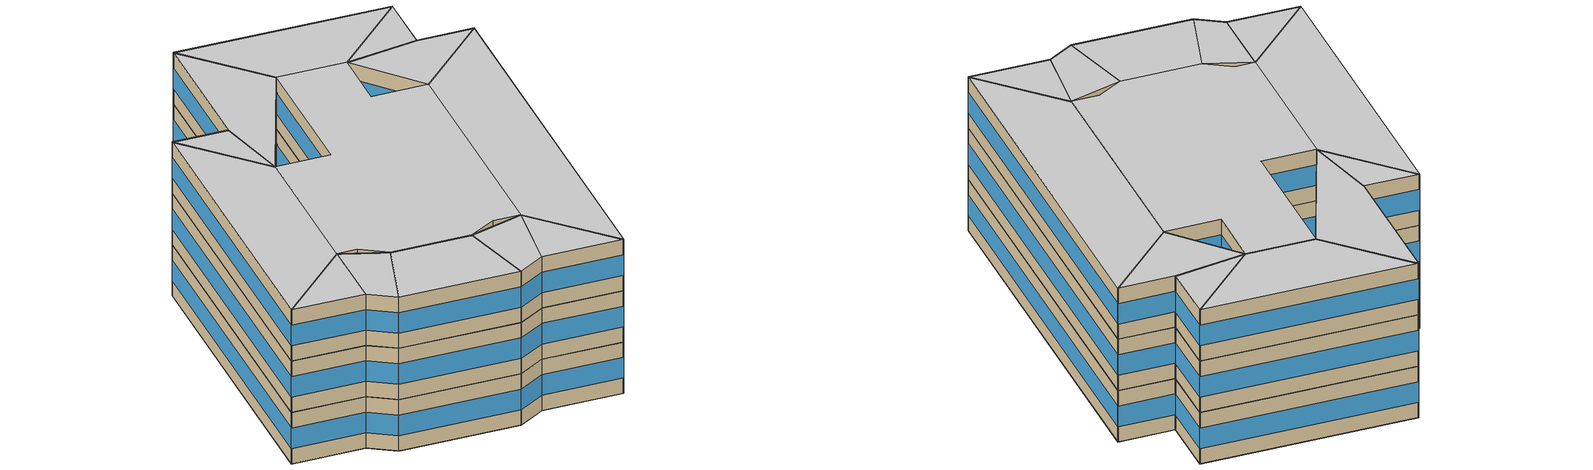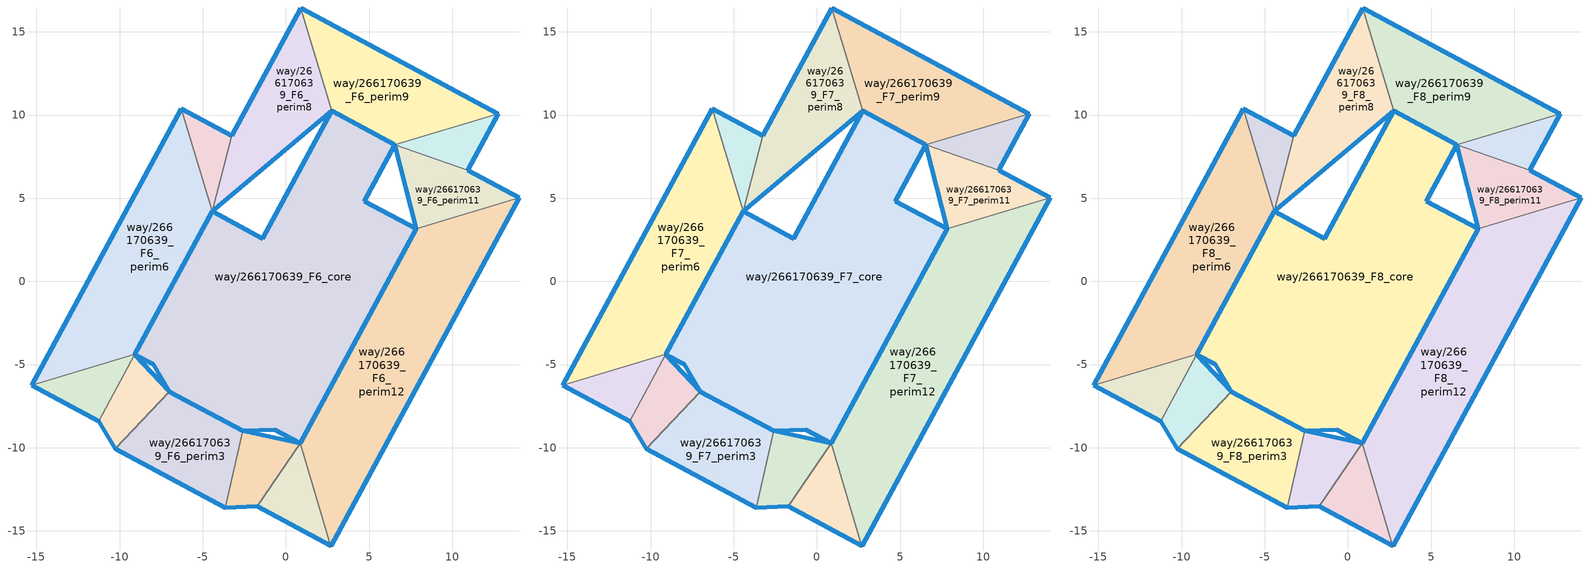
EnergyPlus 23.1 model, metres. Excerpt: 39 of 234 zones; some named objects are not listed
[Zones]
way/266170639_F6_perim1
 floor to way/266170639_F5_perim1 (Floor_Construction): 2.7,-15.91 0.85,-9.73 -1.73,-13.53 z21
 wall outside (Wall_Construction): 2.7,-15.91 -1.73,-13.53 z21:24.5
 wall to way/266170639_F6_perim12 (Wall_Construction): 0.85,-9.73 2.7,-15.91 z21:24.5
 wall to way/266170639_F6_perim2 (Wall_Construction): -1.73,-13.53 0.85,-9.73 z21:24.5
 window (Window_Construction): 2.7,-15.91 -1.73,-13.53 z22.05:23.45
way/266170639_F6_perim2
 floor to way/266170639_F5_perim2 (Floor_Construction): -1.73,-13.53 0.85,-9.73 -2.59,-8.99 -3.66,-13.61 z21
 wall outside (Wall_Construction): -1.73,-13.53 -3.66,-13.61 / -2.59,-8.99 0.85,-9.73 z21:24.5
 wall to way/266170639_F6_perim3 (Wall_Construction): -3.66,-13.61 -2.59,-8.99 z21:24.5
 window (Window_Construction): -1.73,-13.53 -3.65,-13.61 / -2.59,-8.99 0.85,-9.73 z22.05:23.45
way/266170639_F6_perim3
 floor to way/266170639_F5_perim3 (Floor_Construction): -3.66,-13.61 -2.59,-8.99 -7,-6.62 -10.27,-10.05 z21
 wall outside (Wall_Construction): -3.66,-13.61 -10.27,-10.05 / -7,-6.62 -2.59,-8.99 z21:24.5
 wall to way/266170639_F6_perim4 (Wall_Construction): -10.27,-10.05 -7,-6.62 z21:24.5
 window (Window_Construction): -3.66,-13.6 -10.27,-10.05 / -7,-6.62 -2.6,-8.99 z22.05:23.45
way/266170639_F6_perim4
 floor to way/266170639_F5_perim4 (Floor_Construction): -10.27,-10.05 -7,-6.62 -9.09,-4.4 -11.26,-8.42 z21
 wall outside (Wall_Construction): -10.27,-10.05 -11.26,-8.42 / -9.09,-4.4 -7,-6.62 z21:24.5
 wall to way/266170639_F6_perim5 (Wall_Construction): -11.26,-8.42 -9.09,-4.4 z21:24.5
 window (Window_Construction): -10.27,-10.05 -11.25,-8.42 / -9.09,-4.4 -7.01,-6.62 z22.05:23.45
way/266170639_F6_perim5
 floor to way/266170639_F5_perim5 (Floor_Construction): -11.26,-8.42 -9.09,-4.4 -15.29,-6.25 z21
 wall outside (Wall_Construction): -11.26,-8.42 -15.29,-6.25 z21:24.5
 wall to way/266170639_F6_perim6 (Wall_Construction): -15.29,-6.25 -9.09,-4.4 z21:24.5
 window (Window_Construction): -11.26,-8.42 -15.29,-6.25 z22.05:23.45
way/266170639_F6_perim6
 floor to way/266170639_F5_perim6 (Floor_Construction): -9.09,-4.4 -4.43,4.21 -6.28,10.39 -15.29,-6.25 z21
 wall outside (Wall_Construction): -15.29,-6.25 -6.28,10.39 / -4.43,4.21 -9.09,-4.4 z21:24.5
 wall to way/266170639_F6_perim7 (Wall_Construction): -6.28,10.39 -4.43,4.21 z21:24.5
 window (Window_Construction): -15.29,-6.24 -6.29,10.38 / -4.43,4.2 -9.09,-4.39 z22.05:23.45
way/266170639_F6_perim7
 floor to way/266170639_F5_perim7 (Floor_Construction): -4.43,4.21 -3.25,8.76 -6.28,10.39 z21
 wall outside (Wall_Construction): -6.28,10.39 -3.25,8.76 z21:24.5
 wall to way/266170639_F6_perim8 (Wall_Construction): -3.25,8.76 -4.43,4.21 z21:24.5
 window (Window_Construction): -6.28,10.39 -3.25,8.76 z22.05:23.45
way/266170639_F6_perim8
 floor to way/266170639_F5_perim8 (Floor_Construction): 2.75,10.25 0.9,16.43 -3.25,8.76 -4.43,4.21 z21
 wall outside (Wall_Construction): -3.25,8.76 0.9,16.43 / 2.75,10.25 -4.43,4.21 z21:24.5
 wall to way/266170639_F6_perim9 (Wall_Construction): 0.9,16.43 2.75,10.25 z21:24.5
 window (Window_Construction): -3.25,8.76 0.9,16.43 / 2.75,10.25 -4.43,4.21 z22.05:23.45
way/266170639_F6_perim9
 floor to way/266170639_F5_perim9 (Floor_Construction): 12.75,10.07 0.9,16.43 2.75,10.25 6.55,8.21 z21
 wall outside (Wall_Construction): 0.9,16.43 12.75,10.07 / 6.55,8.21 2.75,10.25 z21:24.5
 wall to way/266170639_F6_perim10 (Wall_Construction): 12.75,10.07 6.55,8.21 z21:24.5
 window (Window_Construction): 0.91,16.43 12.75,10.07 / 6.55,8.21 2.75,10.25 z22.05:23.45
way/266170639_F6_perim10
 floor to way/266170639_F5_perim10 (Floor_Construction): 10.92,6.69 12.75,10.07 6.55,8.21 z21
 wall outside (Wall_Construction): 12.75,10.07 10.92,6.69 z21:24.5
 wall to way/266170639_F6_perim11 (Wall_Construction): 10.92,6.69 6.55,8.21 z21:24.5
 window (Window_Construction): 12.75,10.06 10.93,6.69 z22.05:23.45
way/266170639_F6_perim11
 floor to way/266170639_F5_perim11 (Floor_Construction): 14.03,5.03 10.92,6.69 6.55,8.21 7.83,3.16 z21
 wall outside (Wall_Construction): 10.92,6.69 14.03,5.03 / 7.83,3.16 6.55,8.21 z21:24.5
 wall to way/266170639_F6_perim12 (Wall_Construction): 14.03,5.03 7.83,3.16 z21:24.5
 window (Window_Construction): 10.93,6.69 14.03,5.03 / 7.83,3.17 6.55,8.21 z22.05:23.45
way/266170639_F6_perim12
 floor to way/266170639_F5_perim12 (Floor_Construction): 2.7,-15.91 14.03,5.03 7.83,3.16 0.85,-9.73 z21
 wall outside (Wall_Construction): 14.03,5.03 2.7,-15.91 / 0.85,-9.73 7.83,3.16 z21:24.5
 window (Window_Construction): 14.03,5.02 2.71,-15.9 / 0.85,-9.72 7.83,3.16 z22.05:23.45
way/266170639_F6_core
 floor to way/266170639_F5_core (Floor_Construction): 6.55,8.21 4.72,4.83 7.83,3.16 0.85,-9.73 -0.67,-8.91 -2.59,-8.99 -7,-6.62 -7.98,-4.99 -9.09,-4.4 -4.43,4.21 -1.4,2.57 2.75,10.25 z21
 wall outside (Wall_Construction): -9.09,-4.4 -7.98,-4.99 -7,-6.62 -2.59,-8.99 -0.67,-8.91 0.85,-9.73 7.83,3.16 4.72,4.83 6.55,8.21 2.75,10.25 -1.4,2.57 -4.43,4.21 -9.09,-4.4 z21:24.5
 window (Window_Construction): -9.09,-4.4 -7.99,-4.99 / -7.98,-4.99 -7.01,-6.62 / -2.59,-8.99 -0.67,-8.91 / -0.67,-8.91 0.85,-9.73 / 7.83,3.17 4.72,4.83 / 4.72,4.83 6.55,8.21 / -1.4,2.58 -4.43,4.21 / -7,-6.62 -2.6,-8.99 / -4.43,4.2 -9.09,-4.39 / 6.55,8.21 2.75,10.25 / 2.75,10.25 -1.39,2.58 / 0.85,-9.72 7.83,3.16 z22.05:23.45
way/266170639_F7_perim1
 floor to way/266170639_F6_perim1 (Floor_Construction): 2.7,-15.91 0.85,-9.73 -1.73,-13.53 z24.5
 wall outside (Wall_Construction): 2.7,-15.91 -1.73,-13.53 z24.5:28
 wall to way/266170639_F7_perim12 (Wall_Construction): 0.85,-9.73 2.7,-15.91 z24.5:28
 wall to way/266170639_F7_perim2 (Wall_Construction): -1.73,-13.53 0.85,-9.73 z24.5:28
 window (Window_Construction): 2.7,-15.91 -1.73,-13.53 z25.55:26.95
way/266170639_F7_perim2
 floor to way/266170639_F6_perim2 (Floor_Construction): -1.73,-13.53 0.85,-9.73 -2.59,-8.99 -3.66,-13.61 z24.5
 wall outside (Wall_Construction): -1.73,-13.53 -3.66,-13.61 / -2.59,-8.99 0.85,-9.73 z24.5:28
 wall to way/266170639_F7_perim3 (Wall_Construction): -3.66,-13.61 -2.59,-8.99 z24.5:28
 window (Window_Construction): -1.73,-13.53 -3.65,-13.61 / -2.59,-8.99 0.85,-9.73 z25.55:26.95
way/266170639_F7_perim3
 floor to way/266170639_F6_perim3 (Floor_Construction): -3.66,-13.61 -2.59,-8.99 -7,-6.62 -10.27,-10.05 z24.5
 wall outside (Wall_Construction): -3.66,-13.61 -10.27,-10.05 / -7,-6.62 -2.59,-8.99 z24.5:28
 wall to way/266170639_F7_perim4 (Wall_Construction): -10.27,-10.05 -7,-6.62 z24.5:28
 window (Window_Construction): -3.66,-13.6 -10.27,-10.05 / -7,-6.62 -2.6,-8.99 z25.55:26.95
way/266170639_F7_perim4
 floor to way/266170639_F6_perim4 (Floor_Construction): -10.27,-10.05 -7,-6.62 -9.09,-4.4 -11.26,-8.42 z24.5
 wall outside (Wall_Construction): -10.27,-10.05 -11.26,-8.42 / -9.09,-4.4 -7,-6.62 z24.5:28
 wall to way/266170639_F7_perim5 (Wall_Construction): -11.26,-8.42 -9.09,-4.4 z24.5:28
 window (Window_Construction): -10.27,-10.05 -11.25,-8.42 / -9.09,-4.4 -7.01,-6.62 z25.55:26.95
way/266170639_F7_perim5
 floor to way/266170639_F6_perim5 (Floor_Construction): -11.26,-8.42 -9.09,-4.4 -15.29,-6.25 z24.5
 wall outside (Wall_Construction): -11.26,-8.42 -15.29,-6.25 z24.5:28
 wall to way/266170639_F7_perim6 (Wall_Construction): -15.29,-6.25 -9.09,-4.4 z24.5:28
 window (Window_Construction): -11.26,-8.42 -15.29,-6.25 z25.55:26.95
way/266170639_F7_perim6
 floor to way/266170639_F6_perim6 (Floor_Construction): -9.09,-4.4 -4.43,4.21 -6.28,10.39 -15.29,-6.25 z24.5
 wall outside (Wall_Construction): -15.29,-6.25 -6.28,10.39 / -4.43,4.21 -9.09,-4.4 z24.5:28
 wall to way/266170639_F7_perim7 (Wall_Construction): -6.28,10.39 -4.43,4.21 z24.5:28
 window (Window_Construction): -15.29,-6.24 -6.29,10.38 / -4.43,4.2 -9.09,-4.39 z25.55:26.95
way/266170639_F7_perim7
 floor to way/266170639_F6_perim7 (Floor_Construction): -4.43,4.21 -3.25,8.76 -6.28,10.39 z24.5
 wall outside (Wall_Construction): -6.28,10.39 -3.25,8.76 z24.5:28
 wall to way/266170639_F7_perim8 (Wall_Construction): -3.25,8.76 -4.43,4.21 z24.5:28
 window (Window_Construction): -6.28,10.39 -3.25,8.76 z25.55:26.95
way/266170639_F7_perim8
 floor to way/266170639_F6_perim8 (Floor_Construction): 2.75,10.25 0.9,16.43 -3.25,8.76 -4.43,4.21 z24.5
 wall outside (Wall_Construction): -3.25,8.76 0.9,16.43 / 2.75,10.25 -4.43,4.21 z24.5:28
 wall to way/266170639_F7_perim9 (Wall_Construction): 0.9,16.43 2.75,10.25 z24.5:28
 window (Window_Construction): -3.25,8.76 0.9,16.43 / 2.75,10.25 -4.43,4.21 z25.55:26.95
way/266170639_F7_perim9
 floor to way/266170639_F6_perim9 (Floor_Construction): 12.75,10.07 0.9,16.43 2.75,10.25 6.55,8.21 z24.5
 wall outside (Wall_Construction): 0.9,16.43 12.75,10.07 / 6.55,8.21 2.75,10.25 z24.5:28
 wall to way/266170639_F7_perim10 (Wall_Construction): 12.75,10.07 6.55,8.21 z24.5:28
 window (Window_Construction): 0.91,16.43 12.75,10.07 / 6.55,8.21 2.75,10.25 z25.55:26.95
way/266170639_F7_perim10
 floor to way/266170639_F6_perim10 (Floor_Construction): 10.92,6.69 12.75,10.07 6.55,8.21 z24.5
 wall outside (Wall_Construction): 12.75,10.07 10.92,6.69 z24.5:28
 wall to way/266170639_F7_perim11 (Wall_Construction): 10.92,6.69 6.55,8.21 z24.5:28
 window (Window_Construction): 12.75,10.06 10.93,6.69 z25.55:26.95
way/266170639_F7_perim11
 floor to way/266170639_F6_perim11 (Floor_Construction): 14.03,5.03 10.92,6.69 6.55,8.21 7.83,3.16 z24.5
 wall outside (Wall_Construction): 10.92,6.69 14.03,5.03 / 7.83,3.16 6.55,8.21 z24.5:28
 wall to way/266170639_F7_perim12 (Wall_Construction): 14.03,5.03 7.83,3.16 z24.5:28
 window (Window_Construction): 10.93,6.69 14.03,5.03 / 7.83,3.17 6.55,8.21 z25.55:26.95
way/266170639_F7_perim12
 floor to way/266170639_F6_perim12 (Floor_Construction): 2.7,-15.91 14.03,5.03 7.83,3.16 0.85,-9.73 z24.5
 wall outside (Wall_Construction): 14.03,5.03 2.7,-15.91 / 0.85,-9.73 7.83,3.16 z24.5:28
 window (Window_Construction): 14.03,5.02 2.71,-15.9 / 0.85,-9.72 7.83,3.16 z25.55:26.95
way/266170639_F7_core
 floor to way/266170639_F6_core (Floor_Construction): 6.55,8.21 4.72,4.83 7.83,3.16 0.85,-9.73 -0.67,-8.91 -2.59,-8.99 -7,-6.62 -7.98,-4.99 -9.09,-4.4 -4.43,4.21 -1.4,2.57 2.75,10.25 z24.5
 wall outside (Wall_Construction): -9.09,-4.4 -7.98,-4.99 -7,-6.62 -2.59,-8.99 -0.67,-8.91 0.85,-9.73 7.83,3.16 4.72,4.83 6.55,8.21 2.75,10.25 -1.4,2.57 -4.43,4.21 -9.09,-4.4 z24.5:28
 window (Window_Construction): -9.09,-4.4 -7.99,-4.99 / -7.98,-4.99 -7.01,-6.62 / -2.59,-8.99 -0.67,-8.91 / -0.67,-8.91 0.85,-9.73 / 7.83,3.17 4.72,4.83 / 4.72,4.83 6.55,8.21 / -1.4,2.58 -4.43,4.21 / -7,-6.62 -2.6,-8.99 / -4.43,4.2 -9.09,-4.39 / 6.55,8.21 2.75,10.25 / 2.75,10.25 -1.39,2.58 / 0.85,-9.72 7.83,3.16 z25.55:26.95
way/266170639_F8_perim1
 floor to way/266170639_F7_perim1 (Floor_Construction): 2.7,-15.91 0.85,-9.73 -1.73,-13.53 z28
 wall outside (Wall_Construction): 2.7,-15.91 -1.73,-13.53 z28:31.5
 wall to way/266170639_F8_perim12 (Wall_Construction): 0.85,-9.73 2.7,-15.91 z28:31.5
 wall to way/266170639_F8_perim2 (Wall_Construction): -1.73,-13.53 0.85,-9.73 z28:31.5
 window (Window_Construction): 2.7,-15.91 -1.73,-13.53 z29.05:30.45
 ceiling to way/266170639_F9_perim1 (Floor_Construction): 0.85,-9.73 2.7,-15.91 -1.73,-13.53 z31.5
way/266170639_F8_perim2
 floor to way/266170639_F7_perim2 (Floor_Construction): -1.73,-13.53 0.85,-9.73 -2.59,-8.99 -3.66,-13.61 z28
 wall outside (Wall_Construction): -1.73,-13.53 -3.66,-13.61 / -2.59,-8.99 0.85,-9.73 z28:31.5
 wall to way/266170639_F8_perim3 (Wall_Construction): -3.66,-13.61 -2.59,-8.99 z28:31.5
 window (Window_Construction): -1.73,-13.53 -3.65,-13.61 / -2.59,-8.99 0.85,-9.73 z29.05:30.45
 ceiling to way/266170639_F9_perim2 (Floor_Construction): 0.85,-9.73 -1.73,-13.53 -3.66,-13.61 -2.59,-8.99 z31.5
way/266170639_F8_perim3
 floor to way/266170639_F7_perim3 (Floor_Construction): -3.66,-13.61 -2.59,-8.99 -7,-6.62 -10.27,-10.05 z28
 wall outside (Wall_Construction): -3.66,-13.61 -10.27,-10.05 / -7,-6.62 -2.59,-8.99 z28:31.5
 wall to way/266170639_F8_perim4 (Wall_Construction): -10.27,-10.05 -7,-6.62 z28:31.5
 window (Window_Construction): -3.66,-13.6 -10.27,-10.05 / -7,-6.62 -2.6,-8.99 z29.05:30.45
 ceiling to way/266170639_F9_perim3 (Floor_Construction): -2.59,-8.99 -3.66,-13.61 -10.27,-10.05 -7,-6.62 z31.5
way/266170639_F8_perim4
 floor to way/266170639_F7_perim4 (Floor_Construction): -10.27,-10.05 -7,-6.62 -9.09,-4.4 -11.26,-8.42 z28
 wall outside (Wall_Construction): -10.27,-10.05 -11.26,-8.42 / -9.09,-4.4 -7,-6.62 z28:31.5
 wall to way/266170639_F8_perim5 (Wall_Construction): -11.26,-8.42 -9.09,-4.4 z28:31.5
 window (Window_Construction): -10.27,-10.05 -11.25,-8.42 / -9.09,-4.4 -7.01,-6.62 z29.05:30.45
 ceiling to way/266170639_F9_perim4 (Floor_Construction): -9.09,-4.4 -7,-6.62 -10.27,-10.05 -11.26,-8.42 z31.5
way/266170639_F8_perim5
 floor to way/266170639_F7_perim5 (Floor_Construction): -11.26,-8.42 -9.09,-4.4 -15.29,-6.25 z28
 wall outside (Wall_Construction): -11.26,-8.42 -15.29,-6.25 z28:31.5
 wall to way/266170639_F8_perim6 (Wall_Construction): -15.29,-6.25 -9.09,-4.4 z28:31.5
 window (Window_Construction): -11.26,-8.42 -15.29,-6.25 z29.05:30.45
 ceiling to way/266170639_F9_perim5 (Floor_Construction): -9.09,-4.4 -11.26,-8.42 -15.29,-6.25 z31.5
way/266170639_F8_perim6
 floor to way/266170639_F7_perim6 (Floor_Construction): -9.09,-4.4 -4.43,4.21 -6.28,10.39 -15.29,-6.25 z28
 wall outside (Wall_Construction): -15.29,-6.25 -6.28,10.39 / -4.43,4.21 -9.09,-4.4 z28:31.5
 wall to way/266170639_F8_perim7 (Wall_Construction): -6.28,10.39 -4.43,4.21 z28:31.5
 window (Window_Construction): -15.29,-6.24 -6.29,10.38 / -4.43,4.2 -9.09,-4.39 z29.05:30.45
 ceiling to way/266170639_F9_perim6 (Floor_Construction): -6.28,10.39 -4.43,4.21 -9.09,-4.4 -15.29,-6.25 z31.5
way/266170639_F8_perim7
 floor to way/266170639_F7_perim7 (Floor_Construction): -4.43,4.21 -3.25,8.76 -6.28,10.39 z28
 wall outside (Wall_Construction): -6.28,10.39 -3.25,8.76 z28:31.5
 wall to way/266170639_F8_perim8 (Wall_Construction): -3.25,8.76 -4.43,4.21 z28:31.5
 window (Window_Construction): -6.28,10.39 -3.25,8.76 z29.05:30.45
 ceiling to way/266170639_F9_perim7 (Floor_Construction): -3.25,8.76 -4.43,4.21 -6.28,10.39 z31.5
way/266170639_F8_perim8
 floor to way/266170639_F7_perim8 (Floor_Construction): 2.75,10.25 0.9,16.43 -3.25,8.76 -4.43,4.21 z28
 wall outside (Wall_Construction): -3.25,8.76 0.9,16.43 / 2.75,10.25 -4.43,4.21 z28:31.5
 wall to way/266170639_F8_perim9 (Wall_Construction): 0.9,16.43 2.75,10.25 z28:31.5
 window (Window_Construction): -3.25,8.76 0.9,16.43 / 2.75,10.25 -4.43,4.21 z29.05:30.45
 ceiling to way/266170639_F9_perim8 (Floor_Construction): 0.9,16.43 2.75,10.25 -4.43,4.21 -3.25,8.76 z31.5
way/266170639_F8_perim9
 floor to way/266170639_F7_perim9 (Floor_Construction): 12.75,10.07 0.9,16.43 2.75,10.25 6.55,8.21 z28
 wall outside (Wall_Construction): 0.9,16.43 12.75,10.07 / 6.55,8.21 2.75,10.25 z28:31.5
 wall to way/266170639_F8_perim10 (Wall_Construction): 12.75,10.07 6.55,8.21 z28:31.5
 window (Window_Construction): 0.91,16.43 12.75,10.07 / 6.55,8.21 2.75,10.25 z29.05:30.45
 ceiling to way/266170639_F9_perim9 (Floor_Construction): 12.75,10.07 6.55,8.21 2.75,10.25 0.9,16.43 z31.5
way/266170639_F8_perim10
 floor to way/266170639_F7_perim10 (Floor_Construction): 10.92,6.69 12.75,10.07 6.55,8.21 z28
 wall outside (Wall_Construction): 12.75,10.07 10.92,6.69 z28:31.5
 wall to way/266170639_F8_perim11 (Wall_Construction): 10.92,6.69 6.55,8.21 z28:31.5
 window (Window_Construction): 12.75,10.06 10.93,6.69 z29.05:30.45
 ceiling to way/266170639_F9_perim10 (Floor_Construction): 12.75,10.07 10.92,6.69 6.55,8.21 z31.5
way/266170639_F8_perim11
 floor to way/266170639_F7_perim11 (Floor_Construction): 14.03,5.03 10.92,6.69 6.55,8.21 7.83,3.16 z28
 wall outside (Wall_Construction): 10.92,6.69 14.03,5.03 / 7.83,3.16 6.55,8.21 z28:31.5
 wall to way/266170639_F8_perim12 (Wall_Construction): 14.03,5.03 7.83,3.16 z28:31.5
 window (Window_Construction): 10.93,6.69 14.03,5.03 / 7.83,3.17 6.55,8.21 z29.05:30.45
 ceiling to way/266170639_F9_perim11 (Floor_Construction): 14.03,5.03 7.83,3.16 6.55,8.21 10.92,6.69 z31.5
way/266170639_F8_perim12
 floor to way/266170639_F7_perim12 (Floor_Construction): 2.7,-15.91 14.03,5.03 7.83,3.16 0.85,-9.73 z28
 wall outside (Wall_Construction): 14.03,5.03 2.7,-15.91 / 0.85,-9.73 7.83,3.16 z28:31.5
 window (Window_Construction): 14.03,5.02 2.71,-15.9 / 0.85,-9.72 7.83,3.16 z29.05:30.45
 ceiling to way/266170639_F9_perim12 (Floor_Construction): 14.03,5.03 2.7,-15.91 0.85,-9.73 7.83,3.16 z31.5
way/266170639_F8_core
 floor to way/266170639_F7_core (Floor_Construction): 6.55,8.21 4.72,4.83 7.83,3.16 0.85,-9.73 -0.67,-8.91 -2.59,-8.99 -7,-6.62 -7.98,-4.99 -9.09,-4.4 -4.43,4.21 -1.4,2.57 2.75,10.25 z28
 wall outside (Wall_Construction): -9.09,-4.4 -7.98,-4.99 -7,-6.62 -2.59,-8.99 -0.67,-8.91 0.85,-9.73 7.83,3.16 4.72,4.83 6.55,8.21 2.75,10.25 -1.4,2.57 -4.43,4.21 -9.09,-4.4 z28:31.5
 window (Window_Construction): -9.09,-4.4 -7.99,-4.99 / -7.98,-4.99 -7.01,-6.62 / -2.59,-8.99 -0.67,-8.91 / -0.67,-8.91 0.85,-9.73 / 7.83,3.17 4.72,4.83 / 4.72,4.83 6.55,8.21 / -1.4,2.58 -4.43,4.21 / -7,-6.62 -2.6,-8.99 / -4.43,4.2 -9.09,-4.39 / 6.55,8.21 2.75,10.25 / 2.75,10.25 -1.39,2.58 / 0.85,-9.72 7.83,3.16 z29.05:30.45
 ceiling to way/266170639_F9_core (Floor_Construction): 0.85,-9.73 7.83,3.16 4.72,4.83 6.55,8.21 2.75,10.25 -1.4,2.57 -4.43,4.21 -9.09,-4.4 -7.98,-4.99 -7,-6.62 -2.59,-8.99 -0.67,-8.91 z31.5
[Building]
OpenUBEM_Building: North Axis=0; Terrain=City; Solar Distribution=FullExterior
[Site:Location]
New.York-Central.Park.Obs-Belvedere.Castle: Latitude=40.77889; Longitude=-73.9692; Time Zone=-5; Elevation=48
[SizingPeriod:WeatherFileDays]
AnnualSizingPeriod: Begin Month=1; Begin Day of Month=1; End Month=12; End Day of Month=31; Day of Week for Start Day=Monday; Use Weather File Daylight Saving Period=No; Use Weather File Rain and Snow Indicators=No
[SITE:WATERMAINSTEMPERATURE]
Calculation Method=CorrelationFromWeatherFile
[MATERIAL:NOMASS] Roughness=MediumRough; Thermal Absorptance=0.9; Solar Absorptance=0.7; Visible Absorptance=0.7
Name | Thermal Resistance
Wall_Assembly | 1.73913
Floor_Assembly | 1.94932
[WINDOWMATERIAL:SIMPLEGLAZINGSYSTEM]
Window_Material: UFactor=3.236; Solar Heat Gain Coefficient=0.36; Visible Transmittance=0.6
[CONSTRUCTION]
Wall_Construction: Wall_Assembly
Floor_Construction: Floor_Assembly
Window_Construction: Window_Material
[ZONE] Type=1; Multiplier=1; Ceiling Height=autocalculate; Volume=autocalculate; Floor Area=autocalculate; Part of Total Floor Area=Yes
way/266170639_F6_perim1; way/266170639_F7_perim1; way/266170639_F8_perim1; way/266170639_F6_perim2; way/266170639_F7_perim2; way/266170639_F8_perim2; way/266170639_F6_perim3; way/266170639_F7_perim3; way/266170639_F8_perim3; way/266170639_F6_perim4; way/266170639_F7_perim4; way/266170639_F8_perim4; way/266170639_F6_perim5; way/266170639_F7_perim5; way/266170639_F8_perim5; way/266170639_F6_perim6; way/266170639_F7_perim6; way/266170639_F8_perim6; way/266170639_F6_perim7; way/266170639_F7_perim7; way/266170639_F8_perim7; way/266170639_F6_perim8; way/266170639_F7_perim8; way/266170639_F8_perim8; way/266170639_F6_perim9; way/266170639_F7_perim9; way/266170639_F8_perim9; way/266170639_F6_perim10; way/266170639_F7_perim10; way/266170639_F8_perim10; way/266170639_F6_perim11; way/266170639_F7_perim11; way/266170639_F8_perim11; way/266170639_F6_perim12; way/266170639_F7_perim12; way/266170639_F8_perim12; way/266170639_F6_core; way/266170639_F7_core; way/266170639_F8_core
[PEOPLE] Number of People Schedule=Occupancy_Schedule_MediumOffice; Number of People Calculation Method=People/Area; People per Floor Area=0.0538213; Fraction Radiant=0.3; Sensible Heat Fraction=autocalculate; Activity Level Schedule=Activity_Level; Carbon Dioxide Generation Rate=3.82e-08; Enable ASHRAE 55 Comfort Warnings=No; Mean Radiant Temperature Calculation Type=ZoneAveraged; Clothing Insulation Calculation Method=ClothingInsulationSchedule; Cold Stress Temperature Threshold=15.56; Heat Stress Temperature Threshold=30
Name | Zone or ZoneList or Space or SpaceList
People_way/266170639_F6_core | way/266170639_F6_core
People_way/266170639_F7_core | way/266170639_F7_core
People_way/266170639_F8_core | way/266170639_F8_core
People_way/266170639_F6_perim1 | way/266170639_F6_perim1
People_way/266170639_F7_perim1 | way/266170639_F7_perim1
People_way/266170639_F8_perim1 | way/266170639_F8_perim1
People_way/266170639_F6_perim2 | way/266170639_F6_perim2
People_way/266170639_F7_perim2 | way/266170639_F7_perim2
People_way/266170639_F8_perim2 | way/266170639_F8_perim2
People_way/266170639_F6_perim3 | way/266170639_F6_perim3
People_way/266170639_F7_perim3 | way/266170639_F7_perim3
People_way/266170639_F8_perim3 | way/266170639_F8_perim3
People_way/266170639_F6_perim4 | way/266170639_F6_perim4
People_way/266170639_F7_perim4 | way/266170639_F7_perim4
People_way/266170639_F8_perim4 | way/266170639_F8_perim4
People_way/266170639_F6_perim5 | way/266170639_F6_perim5
People_way/266170639_F7_perim5 | way/266170639_F7_perim5
People_way/266170639_F8_perim5 | way/266170639_F8_perim5
People_way/266170639_F6_perim6 | way/266170639_F6_perim6
People_way/266170639_F7_perim6 | way/266170639_F7_perim6
People_way/266170639_F8_perim6 | way/266170639_F8_perim6
People_way/266170639_F6_perim7 | way/266170639_F6_perim7
People_way/266170639_F7_perim7 | way/266170639_F7_perim7
People_way/266170639_F8_perim7 | way/266170639_F8_perim7
People_way/266170639_F6_perim8 | way/266170639_F6_perim8
People_way/266170639_F7_perim8 | way/266170639_F7_perim8
People_way/266170639_F8_perim8 | way/266170639_F8_perim8
People_way/266170639_F6_perim9 | way/266170639_F6_perim9
People_way/266170639_F7_perim9 | way/266170639_F7_perim9
People_way/266170639_F8_perim9 | way/266170639_F8_perim9
People_way/266170639_F6_perim10 | way/266170639_F6_perim10
People_way/266170639_F7_perim10 | way/266170639_F7_perim10
People_way/266170639_F8_perim10 | way/266170639_F8_perim10
People_way/266170639_F6_perim11 | way/266170639_F6_perim11
People_way/266170639_F7_perim11 | way/266170639_F7_perim11
People_way/266170639_F8_perim11 | way/266170639_F8_perim11
People_way/266170639_F6_perim12 | way/266170639_F6_perim12
People_way/266170639_F7_perim12 | way/266170639_F7_perim12
People_way/266170639_F8_perim12 | way/266170639_F8_perim12
[LIGHTS] Schedule=Lighting_Schedule_MediumOffice; Design Level Calculation Method=Watts/Area; Watts per Zone Floor Area=10.76; Return Air Fraction=0; Fraction Radiant=0.42; Fraction Visible=0; Fraction Replaceable=1; EndUse Subcategory=General; Return Air Fraction Calculated from Plenum Temperature=No; Return Air Fraction Function of Plenum Temperature Coefficient 1=0; Return Air Fraction Function of Plenum Temperature Coefficient 2=0
Name | Zone or ZoneList or Space or SpaceList
Lights_way/266170639_F6_core | way/266170639_F6_core
Lights_way/266170639_F7_core | way/266170639_F7_core
Lights_way/266170639_F8_core | way/266170639_F8_core
Lights_way/266170639_F6_perim1 | way/266170639_F6_perim1
Lights_way/266170639_F7_perim1 | way/266170639_F7_perim1
Lights_way/266170639_F8_perim1 | way/266170639_F8_perim1
Lights_way/266170639_F6_perim2 | way/266170639_F6_perim2
Lights_way/266170639_F7_perim2 | way/266170639_F7_perim2
Lights_way/266170639_F8_perim2 | way/266170639_F8_perim2
Lights_way/266170639_F6_perim3 | way/266170639_F6_perim3
Lights_way/266170639_F7_perim3 | way/266170639_F7_perim3
Lights_way/266170639_F8_perim3 | way/266170639_F8_perim3
Lights_way/266170639_F6_perim4 | way/266170639_F6_perim4
Lights_way/266170639_F7_perim4 | way/266170639_F7_perim4
Lights_way/266170639_F8_perim4 | way/266170639_F8_perim4
Lights_way/266170639_F6_perim5 | way/266170639_F6_perim5
Lights_way/266170639_F7_perim5 | way/266170639_F7_perim5
Lights_way/266170639_F8_perim5 | way/266170639_F8_perim5
Lights_way/266170639_F6_perim6 | way/266170639_F6_perim6
Lights_way/266170639_F7_perim6 | way/266170639_F7_perim6
Lights_way/266170639_F8_perim6 | way/266170639_F8_perim6
Lights_way/266170639_F6_perim7 | way/266170639_F6_perim7
Lights_way/266170639_F7_perim7 | way/266170639_F7_perim7
Lights_way/266170639_F8_perim7 | way/266170639_F8_perim7
Lights_way/266170639_F6_perim8 | way/266170639_F6_perim8
Lights_way/266170639_F7_perim8 | way/266170639_F7_perim8
Lights_way/266170639_F8_perim8 | way/266170639_F8_perim8
Lights_way/266170639_F6_perim9 | way/266170639_F6_perim9
Lights_way/266170639_F7_perim9 | way/266170639_F7_perim9
Lights_way/266170639_F8_perim9 | way/266170639_F8_perim9
Lights_way/266170639_F6_perim10 | way/266170639_F6_perim10
Lights_way/266170639_F7_perim10 | way/266170639_F7_perim10
Lights_way/266170639_F8_perim10 | way/266170639_F8_perim10
Lights_way/266170639_F6_perim11 | way/266170639_F6_perim11
Lights_way/266170639_F7_perim11 | way/266170639_F7_perim11
Lights_way/266170639_F8_perim11 | way/266170639_F8_perim11
Lights_way/266170639_F6_perim12 | way/266170639_F6_perim12
Lights_way/266170639_F7_perim12 | way/266170639_F7_perim12
Lights_way/266170639_F8_perim12 | way/266170639_F8_perim12
[ELECTRICEQUIPMENT] Schedule=Equipment_Schedule_MediumOffice; Design Level Calculation Method=Watts/Area; Watts per Zone Floor Area=10.76; Fraction Latent=0; Fraction Radiant=0.5; Fraction Lost=0; EndUse Subcategory=General
Name | Zone or ZoneList or Space or SpaceList
Equipment_way/266170639_F6_core | way/266170639_F6_core
Equipment_way/266170639_F7_core | way/266170639_F7_core
Equipment_way/266170639_F8_core | way/266170639_F8_core
Equipment_way/266170639_F6_perim1 | way/266170639_F6_perim1
Equipment_way/266170639_F7_perim1 | way/266170639_F7_perim1
Equipment_way/266170639_F8_perim1 | way/266170639_F8_perim1
Equipment_way/266170639_F6_perim2 | way/266170639_F6_perim2
Equipment_way/266170639_F7_perim2 | way/266170639_F7_perim2
Equipment_way/266170639_F8_perim2 | way/266170639_F8_perim2
Equipment_way/266170639_F6_perim3 | way/266170639_F6_perim3
Equipment_way/266170639_F7_perim3 | way/266170639_F7_perim3
Equipment_way/266170639_F8_perim3 | way/266170639_F8_perim3
Equipment_way/266170639_F6_perim4 | way/266170639_F6_perim4
Equipment_way/266170639_F7_perim4 | way/266170639_F7_perim4
Equipment_way/266170639_F8_perim4 | way/266170639_F8_perim4
Equipment_way/266170639_F6_perim5 | way/266170639_F6_perim5
Equipment_way/266170639_F7_perim5 | way/266170639_F7_perim5
Equipment_way/266170639_F8_perim5 | way/266170639_F8_perim5
Equipment_way/266170639_F6_perim6 | way/266170639_F6_perim6
Equipment_way/266170639_F7_perim6 | way/266170639_F7_perim6
Equipment_way/266170639_F8_perim6 | way/266170639_F8_perim6
Equipment_way/266170639_F6_perim7 | way/266170639_F6_perim7
Equipment_way/266170639_F7_perim7 | way/266170639_F7_perim7
Equipment_way/266170639_F8_perim7 | way/266170639_F8_perim7
Equipment_way/266170639_F6_perim8 | way/266170639_F6_perim8
Equipment_way/266170639_F7_perim8 | way/266170639_F7_perim8
Equipment_way/266170639_F8_perim8 | way/266170639_F8_perim8
Equipment_way/266170639_F6_perim9 | way/266170639_F6_perim9
Equipment_way/266170639_F7_perim9 | way/266170639_F7_perim9
Equipment_way/266170639_F8_perim9 | way/266170639_F8_perim9
Equipment_way/266170639_F6_perim10 | way/266170639_F6_perim10
Equipment_way/266170639_F7_perim10 | way/266170639_F7_perim10
Equipment_way/266170639_F8_perim10 | way/266170639_F8_perim10
Equipment_way/266170639_F6_perim11 | way/266170639_F6_perim11
Equipment_way/266170639_F7_perim11 | way/266170639_F7_perim11
Equipment_way/266170639_F8_perim11 | way/266170639_F8_perim11
Equipment_way/266170639_F6_perim12 | way/266170639_F6_perim12
Equipment_way/266170639_F7_perim12 | way/266170639_F7_perim12
Equipment_way/266170639_F8_perim12 | way/266170639_F8_perim12
[ZONEINFILTRATION:DESIGNFLOWRATE] Schedule=Infiltration_Schedule_MediumOffice; Design Flow Rate Calculation Method=Flow/ExteriorWallArea; Flow Rate per Exterior Surface Area=0.000285; Constant Term Coefficient=1; Temperature Term Coefficient=0; Velocity Term Coefficient=0; Velocity Squared Term Coefficient=0
Name | Zone or ZoneList or Space or SpaceList
Infiltration_way/266170639_F6_core | way/266170639_F6_core
Infiltration_way/266170639_F7_core | way/266170639_F7_core
Infiltration_way/266170639_F8_core | way/266170639_F8_core
Infiltration_way/266170639_F6_perim1 | way/266170639_F6_perim1
Infiltration_way/266170639_F7_perim1 | way/266170639_F7_perim1
Infiltration_way/266170639_F8_perim1 | way/266170639_F8_perim1
Infiltration_way/266170639_F6_perim2 | way/266170639_F6_perim2
Infiltration_way/266170639_F7_perim2 | way/266170639_F7_perim2
Infiltration_way/266170639_F8_perim2 | way/266170639_F8_perim2
Infiltration_way/266170639_F6_perim3 | way/266170639_F6_perim3
Infiltration_way/266170639_F7_perim3 | way/266170639_F7_perim3
Infiltration_way/266170639_F8_perim3 | way/266170639_F8_perim3
Infiltration_way/266170639_F6_perim4 | way/266170639_F6_perim4
Infiltration_way/266170639_F7_perim4 | way/266170639_F7_perim4
Infiltration_way/266170639_F8_perim4 | way/266170639_F8_perim4
Infiltration_way/266170639_F6_perim5 | way/266170639_F6_perim5
Infiltration_way/266170639_F7_perim5 | way/266170639_F7_perim5
Infiltration_way/266170639_F8_perim5 | way/266170639_F8_perim5
Infiltration_way/266170639_F6_perim6 | way/266170639_F6_perim6
Infiltration_way/266170639_F7_perim6 | way/266170639_F7_perim6
Infiltration_way/266170639_F8_perim6 | way/266170639_F8_perim6
Infiltration_way/266170639_F6_perim7 | way/266170639_F6_perim7
Infiltration_way/266170639_F7_perim7 | way/266170639_F7_perim7
Infiltration_way/266170639_F8_perim7 | way/266170639_F8_perim7
Infiltration_way/266170639_F6_perim8 | way/266170639_F6_perim8
Infiltration_way/266170639_F7_perim8 | way/266170639_F7_perim8
Infiltration_way/266170639_F8_perim8 | way/266170639_F8_perim8
Infiltration_way/266170639_F6_perim9 | way/266170639_F6_perim9
Infiltration_way/266170639_F7_perim9 | way/266170639_F7_perim9
Infiltration_way/266170639_F8_perim9 | way/266170639_F8_perim9
Infiltration_way/266170639_F6_perim10 | way/266170639_F6_perim10
Infiltration_way/266170639_F7_perim10 | way/266170639_F7_perim10
Infiltration_way/266170639_F8_perim10 | way/266170639_F8_perim10
Infiltration_way/266170639_F6_perim11 | way/266170639_F6_perim11
Infiltration_way/266170639_F7_perim11 | way/266170639_F7_perim11
Infiltration_way/266170639_F8_perim11 | way/266170639_F8_perim11
Infiltration_way/266170639_F6_perim12 | way/266170639_F6_perim12
Infiltration_way/266170639_F7_perim12 | way/266170639_F7_perim12
Infiltration_way/266170639_F8_perim12 | way/266170639_F8_perim12
[HVACTEMPLATE:ZONE:VAV] Template VAV System=way/266170639_PVAV_Sys; Supply Air Maximum Flow Rate=autosize; Zone Minimum Air Flow Input Method=Constant; Constant Minimum Air Flow Fraction=0.3; Outdoor Air Method=Flow/Person; Outdoor Air Flow Rate per Person=0.01; Outdoor Air Flow Rate per Zone Floor Area=0; Outdoor Air Flow Rate per Zone=0; Reheat Coil Type=Electric; Damper Heating Action=Reverse; Baseboard Heating Type=None; Baseboard Heating Capacity=autosize; Zone Cooling Design Supply Air Temperature Input Method=SystemSupplyAirTemperature; Zone Cooling Design Supply Air Temperature=12.8; Zone Cooling Design Supply Air Temperature Difference=11.11; Zone Heating Design Supply Air Temperature Input Method=SupplyAirTemperature; Zone Heating Design Supply Air Temperature=50; Zone Heating Design Supply Air Temperature Difference=30
Name | Template Thermostat
way/266170639_F6_core | way/266170639_F6_core_Thermostat
way/266170639_F7_core | way/266170639_F7_core_Thermostat
way/266170639_F8_core | way/266170639_F8_core_Thermostat
way/266170639_F6_perim1 | way/266170639_F6_perim1_Thermostat
way/266170639_F7_perim1 | way/266170639_F7_perim1_Thermostat
way/266170639_F8_perim1 | way/266170639_F8_perim1_Thermostat
way/266170639_F6_perim2 | way/266170639_F6_perim2_Thermostat
way/266170639_F7_perim2 | way/266170639_F7_perim2_Thermostat
way/266170639_F8_perim2 | way/266170639_F8_perim2_Thermostat
way/266170639_F6_perim3 | way/266170639_F6_perim3_Thermostat
way/266170639_F7_perim3 | way/266170639_F7_perim3_Thermostat
way/266170639_F8_perim3 | way/266170639_F8_perim3_Thermostat
way/266170639_F6_perim4 | way/266170639_F6_perim4_Thermostat
way/266170639_F7_perim4 | way/266170639_F7_perim4_Thermostat
way/266170639_F8_perim4 | way/266170639_F8_perim4_Thermostat
way/266170639_F6_perim5 | way/266170639_F6_perim5_Thermostat
way/266170639_F7_perim5 | way/266170639_F7_perim5_Thermostat
way/266170639_F8_perim5 | way/266170639_F8_perim5_Thermostat
way/266170639_F6_perim6 | way/266170639_F6_perim6_Thermostat
way/266170639_F7_perim6 | way/266170639_F7_perim6_Thermostat
way/266170639_F8_perim6 | way/266170639_F8_perim6_Thermostat
way/266170639_F6_perim7 | way/266170639_F6_perim7_Thermostat
way/266170639_F7_perim7 | way/266170639_F7_perim7_Thermostat
way/266170639_F8_perim7 | way/266170639_F8_perim7_Thermostat
way/266170639_F6_perim8 | way/266170639_F6_perim8_Thermostat
way/266170639_F7_perim8 | way/266170639_F7_perim8_Thermostat
way/266170639_F8_perim8 | way/266170639_F8_perim8_Thermostat
way/266170639_F6_perim9 | way/266170639_F6_perim9_Thermostat
way/266170639_F7_perim9 | way/266170639_F7_perim9_Thermostat
way/266170639_F8_perim9 | way/266170639_F8_perim9_Thermostat
way/266170639_F6_perim10 | way/266170639_F6_perim10_Thermostat
way/266170639_F7_perim10 | way/266170639_F7_perim10_Thermostat
way/266170639_F8_perim10 | way/266170639_F8_perim10_Thermostat
way/266170639_F6_perim11 | way/266170639_F6_perim11_Thermostat
way/266170639_F7_perim11 | way/266170639_F7_perim11_Thermostat
way/266170639_F8_perim11 | way/266170639_F8_perim11_Thermostat
way/266170639_F6_perim12 | way/266170639_F6_perim12_Thermostat
way/266170639_F7_perim12 | way/266170639_F7_perim12_Thermostat
way/266170639_F8_perim12 | way/266170639_F8_perim12_Thermostat
[SCHEDULE:COMPACT]
Occupancy_Schedule_MediumOffice: Through: 12/31, For: Weekdays, Until: 06:00, 0, Until: 07:00, 0.1, Until: 08:00, 0.2, Until: 12:00, 0.95, Until: 13:00, 0.5, Until: 17:00, 0.95, Until: 18:00, 0.3, Until: 22:00, 0.1, Until: 24:00, 0.05, For: Saturday, Until: 06:00, 0, Until: 08:00, 0.1, Until: 12:00, 0.3, Until: 17:00, 0.1, Until: 19:00, 0.05, Until: 24:00, 0, For: AllOtherDays, Until: 06:00, 0, Until: 18:00, 0.05, Until: 24:00, 0
Lighting_Schedule_MediumOffice: Through: 12/31, For: Weekdays, Until: 05:00, 0.04184, Until: 07:00, 0.08368, Until: 08:00, 0.25105, Until: 17:00, 0.75314, Until: 18:00, 0.41841, Until: 20:00, 0.25105, Until: 22:00, 0.16736, Until: 23:00, 0.08368, Until: 24:00, 0.04184, For: Saturday, Until: 06:00, 0.04184, Until: 08:00, 0.08368, Until: 12:00, 0.25105, Until: 17:00, 0.12552, Until: 24:00, 0.04184, For: AllOtherDays, Until: 24:00, 0.04184
Equipment_Schedule_MediumOffice: Through: 12/31, For: Weekdays, Until: 06:00, 0.307674, Until: 08:00, 0.381235, Until: 12:00, 0.857778, Until: 13:00, 0.76247, Until: 17:00, 0.857778, Until: 18:00, 0.476543, Until: 24:00, 0.381235, For: Saturday, Until: 06:00, 0.230755, Until: 08:00, 0.381235, Until: 12:00, 0.476543, Until: 17:00, 0.33358, Until: 19:00, 0.285926, Until: 24:00, 0.230755, For: AllOtherDays, Until: 06:00, 0.230755, Until: 18:00, 0.285926, Until: 24:00, 0.230755
Infiltration_Schedule_MediumOffice: Through: 12/31, For: Weekdays, Until: 06:00, 1, Until: 07:00, 0.25, Until: 08:00, 0.25, Until: 12:00, 0.25, Until: 13:00, 0.25, Until: 17:00, 0.25, Until: 18:00, 0.25, Until: 22:00, 0.25, Until: 24:00, 0.25, For: Saturday, Until: 06:00, 1, Until: 08:00, 0.25, Until: 12:00, 0.25, Until: 17:00, 0.25, Until: 19:00, 0.25, Until: 24:00, 1, For: AllOtherDays, Until: 06:00, 1, Until: 18:00, 0.25, Until: 24:00, 1
[Schedule:Constant]
Activity_Level: Hourly Value=120
